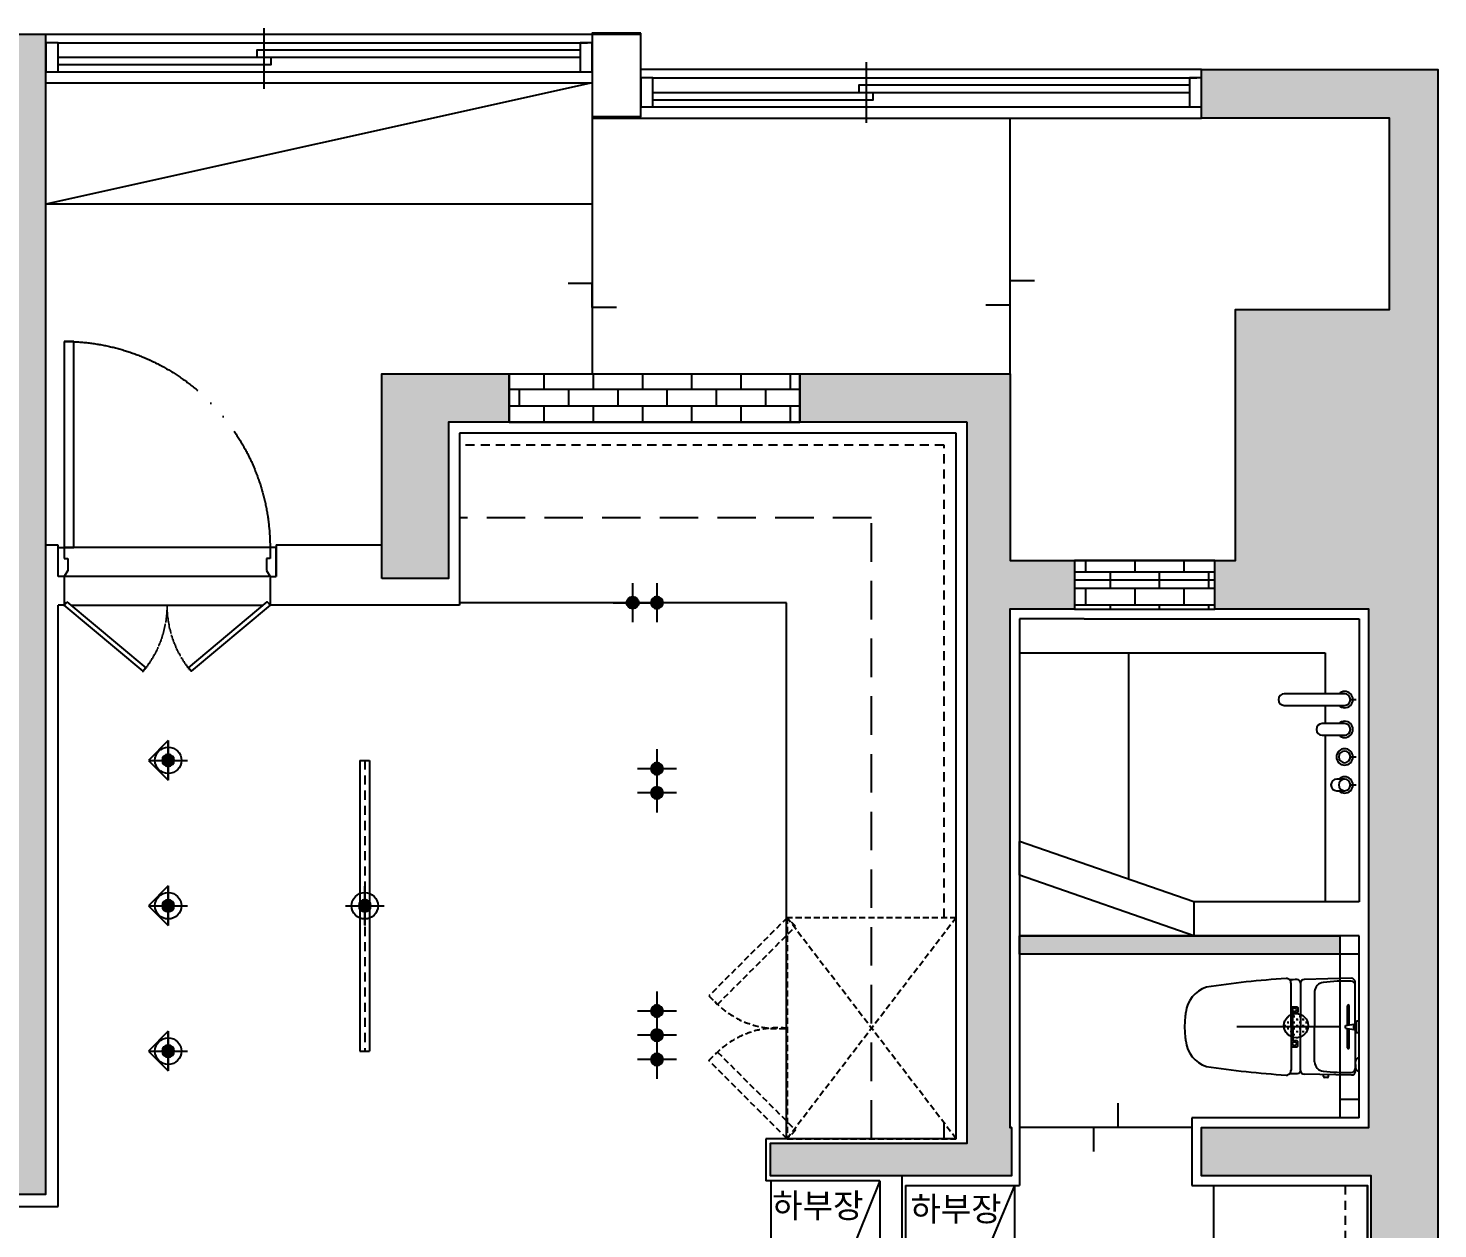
# Model space of a CAD drawing. Header units: millimetres. Extents: x 0 to 460316, y -63250 to 103204.
# Drawn here: x 220109 to 225928, y 93082 to 98036 of the extents above; entities that cross this region are included whole.
import ezdxf
from ezdxf.enums import TextEntityAlignment as Align

# ---------------------------------------------------------------- set-up
doc = ezdxf.new("R2010")
doc.units = ezdxf.units.MM
doc.header["$LTSCALE"] = 25
for name, pattern in [('ACAD_ISO05W100', [33, 24, -3, 0, -3, 0, -3]), ('DASHEDX2', [1.5, 1, -0.5]), ('DOT', [0.25, 0, -0.25]), ('HID', [2.5, 1.5, -1]), ('HIDDEN', [9.525, 6.35, -3.175])]:
    doc.linetypes.add(name, pattern=pattern)
for name, color, linetype in [('06-FUR', 6, 'Continuous'), ('06-LIGHT', 4, 'Continuous'), ('2-con', 2, 'Continuous'), ('3.기호.계단선', 30, 'Continuous'), ('ac-door', 30, 'Continuous'), ('ac-furniture', 152, 'Continuous'), ('ac-Ref', 8, 'Continuous'), ('ac-wall-fin', 3, 'Continuous'), ('ac-window', 140, 'Continuous'), ('BATH', 4, 'Continuous'), ('FORM(YOURNAME)-11', 1, 'Continuous'), ('RC-LIGHT', 7, 'Continuous'), ('가구', 1, 'Continuous')]:
    doc.layers.add(name, color=color, linetype=linetype)
doc.styles.add('YOURNAME', font='HY울릉도M.TTF')
doc.styles.add('이윤정', font='l_10646.ttf')
pattern_1 = [(0, (-87640.64, -53103.51), (0, 67.7418), []), (90, (-87640.64, -53103.51), (-101.6, 67.7418), [67.7418, -67.7418])]

# ---------------------------------------------------------------- blocks, each defined once
blk = doc.blocks.new('*U369')
at = {"layer": 'ac-door'}
for p, q in [((-65, 120), (-65, 970)), ((-65, 970), (-25, 970)), ((-25, 970), (-25, 120)), ((-900, 120), (-875, 120)), ((-900, 0), (-900, 120)), ((-875, 120), (-875, 75)), ((-25, 120), (-65, 120)), ((0, 120), (-25, 120)), ((-25, 120), (-25, 75)), ((0, 0), (0, 120)), ((-875, 75), (-860, 75)), ((-860, 75), (-860, 25)), ((-25, 75), (-40, 75)), ((-40, 75), (-40, 25)), ((-860, 25), (-875, 0)), ((-40, 25), (-25, 0)), ((-25, 0), (0, 0)), ((-875, 0), (-900, 0))]:
    blk.add_line(p, q, dxfattribs=at)
at = {"layer": 'ac-Ref'}
blk.add_line((-875, 120), (-25, 120), dxfattribs=at)
at = {"layer": 'ac-Ref', "linetype": 'ACAD_ISO05W100'}
blk.add_arc((-25, 120), 850, 90, 180, dxfattribs=at)
blk = doc.blocks.new('1')
at = {"linetype": 'Continuous'}
h = blk.add_hatch(color=4, dxfattribs=at)
h.dxf.hatch_style = 1
edge = h.paths.add_edge_path()
edge.add_arc((11539653.5, -14273503.8), 37.5, 0, 360)
at = {"color": 1, "linetype": 'Continuous'}
for p, q in [((11539653.5, -14273637.1), (11539653.5, -14273370.5)), ((11539520.2, -14273503.8), (11539786.8, -14273503.8))]:
    blk.add_line(p, q, dxfattribs=at)
at = {"color": 4, "linetype": 'Continuous'}
for radius in [41.5, 37.5]:
    blk.add_circle((11539653.5, -14273503.8), radius, dxfattribs=at)
blk = doc.blocks.new('SPO')
at = {"color": 4}
for p, q in [((48203.9, -33662.9), (48122, -33744.8)), ((48285.8, -33744.8), (48203.9, -33662.9)), ((48285.8, -33744.8), (48122, -33744.8))]:
    blk.add_line(p, q, dxfattribs=at)
blk.add_circle((48203.9, -33744.8), 54.6, dxfattribs=at)
at = {"layer": 'RC-LIGHT', "xscale": -0.6024096385271789, "yscale": 0.6024096385271789, "zscale": 0.6024096385271789, "rotation": 180}
blk.add_blockref('1', (-6903394.6, -8632241), dxfattribs=at)
blk = doc.blocks.new('A$C43c8e90a')
at = {"layer": '3.기호.계단선', "true_color": 0x939598}
h = blk.add_hatch(dxfattribs=at)
h.set_pattern_fill('CROSS', color=252, scale=50)
h.set_pattern_definition([(0, (9556.085, 44411.06), (12.5, 12.5), [6.25, -18.75]), (90, (9559.21, 44407.935), (-12.5, 12.5), [6.25, -18.75])])
h.paths.add_polyline_path([(14618.4, 10046.8), (13296.4, 10046.8), (13296.4, 9971.7), (14618.4, 9971.7)])
at = {"layer": '3.기호.계단선'}
h = blk.add_hatch(dxfattribs=at)
h.set_pattern_fill('CROSS', color=256, scale=50)
h.set_pattern_definition([(0, (-5855.549, 46096.308), (12.5, 12.5), [6.25, -18.75]), (90, (-5852.424, 46093.183), (-12.5, 12.5), [6.25, -18.75])])
edge = h.paths.add_edge_path()
edge.add_arc((14438.4, 9676.7), 50, 0, 360)
at = {"layer": 'ac-Ref'}
h = blk.add_hatch(color=256, dxfattribs=at)
h.dxf.hatch_style = 1
h.paths.add_polyline_path([(6388.4, 12355.1), (5843.4, 12355.1), (5843.4, 13365.1), (6408.4, 13365.1), (6408.4, 13565.1), (5643.4, 13565.1), (5643.4, 12155.1), (6118.4, 12155.1), (6118.4, 8981.7), (6388.4, 8981.7)])
h.paths.add_polyline_path([(9278.4, 11521.7), (9278.4, 13766.7), (9048.4, 13766.7), (9048.4, 13365.1), (9088.4, 13365.1), (9088.4, 9190.1), (7318.4, 9190.1), (7318.4, 8981.7), (9278.4, 8981.7)])
h.paths.add_polyline_path([(13256.4, 11394.7), (13523.4, 11394.7), (13523.4, 11595.6), (13258.4, 11595.6), (13258.4, 12366.7), (12390.4, 12366.7), (12390.4, 12166.7), (13080.4, 12166.7), (13080.4, 9191.7), (12268.4, 9191.7), (12268.4, 9056.7), (13263.4, 9056.7), (13263.4, 9256.7), (13256.4, 9256.7)])
h.paths.add_polyline_path([(15023.4, 13621.7), (14048.4, 13621.7), (14048.4, 13421.7), (14823.4, 13421.7), (14823.4, 12631.7), (14188.4, 12631.7), (14188.4, 11595.6), (14103.4, 11595.6), (14103.4, 11394.7), (14738.4, 11394.7), (14738.4, 9256.7), (14738.4, 9056.7), (14748.4, 9056.7), (14748.4, 4116.7), (13961.4, 4116.7), (13961.4, 3924.7), (14914.4, 3924.7), (14914.4, 2844.7), (14024.4, 2844.7), (14024.4, 2644.7), (15023.4, 2644.7)])
h.paths.add_polyline_path([(11190.4, 12366.7), (10665.4, 12366.7), (10665.4, 11521.7), (10940.4, 11521.7), (10940.4, 12166.7), (11190.4, 12166.7)])
h.paths.add_polyline_path([(12933.4, 7896.7), (11883.4, 7896.7), (11883.4, 7696.7), (12933.4, 7696.7)])
h.paths.add_polyline_path([(10856.4, 7896.7), (10646.4, 7896.7), (10646.4, 3924.7), (11261.4, 3924.7), (11261.4, 4116.7), (10856.4, 4116.7)])
h.paths.add_polyline_path([(10936.4, 2844.7), (10736.4, 2844.7), (10736.4, 2274.7), (10936.4, 2274.7)])
h.paths.add_polyline_path([(6216.4, 3944.7), (6846.4, 3944.7), (6846.4, 4144.7), (6128.4, 4144.7), (6128.4, 7599.7), (5938.4, 7599.7), (5938.4, 2659.7), (5923.4, 2659.7), (5923.4, 2459.7), (6016.4, 2459.7), (6016.4, 2274.7), (6936.4, 2274.7), (6936.4, 2474.7), (6216.4, 2474.7)])
h.paths.add_polyline_path([(2923.4, 7399.7), (5008.4, 7399.7), (5008.4, 7599.7), (2958.4, 7599.7), (2958.4, 9764.7), (4558.4, 9764.7), (4558.4, 8364.7), (4758.4, 8364.7), (4758.4, 10361.7), (5178.4, 10361.7), (5178.4, 10561.7), (4558.4, 10561.7), (4558.4, 9934.7), (2723.4, 9934.7), (2723.4, 2459.7), (3343.4, 2459.7), (3343.4, 2659.7), (2923.4, 2659.7)])
h = blk.add_hatch(color=256, dxfattribs=at)
h.dxf.hatch_style = 1
h.paths.add_polyline_path([(15023.4, 13621.7), (14048.4, 13621.7), (14048.4, 13421.7), (14823.4, 13421.7), (14823.4, 12631.7), (14188.4, 12631.7), (14188.4, 11595.6), (14103.4, 11595.6), (14103.4, 11394.7), (14738.4, 11394.7), (14738.4, 9256.7), (14048.4, 9256.7), (14048.4, 9056.7), (14748.4, 9056.7), (14748.4, 4116.7), (13961.4, 4116.7), (13961.4, 3924.7), (14914.4, 3924.7), (14914.4, 2844.7), (14024.4, 2844.7), (14024.4, 2644.7), (15023.4, 2644.7)])
h = blk.add_hatch(dxfattribs=at)
h.set_pattern_fill('AR-BRSTD', color=256)
h.set_pattern_definition([(0, (-87640.64, -52756.666), (0, 67.7418), []), (90, (-87640.64, -52756.67), (-101.6, 67.7418), [67.7418, -67.7418])])
h.paths.add_polyline_path([(12390.4, 12366.7), (11190.4, 12366.7), (11190.4, 12166.7), (12390.4, 12166.7)])
h = blk.add_hatch(dxfattribs=at)
h.set_pattern_fill('AR-BRSTD', color=256)
h.set_pattern_definition(pattern_1)
h.paths.add_polyline_path([(13523.4, 11595.6), (13523.4, 11515.6), (14103.4, 11515.6), (14103.4, 11595.6)])
h = blk.add_hatch(dxfattribs=at)
h.set_pattern_fill('AR-BRSTD', color=256)
h.set_pattern_definition(pattern_1)
h.paths.add_polyline_path([(14103.4, 11515.6), (13523.4, 11515.6), (13523.4, 11394.7), (14103.4, 11394.7)])
at = {"color": 4}
for p, q in [((10574.4, 10771.2), (10574.4, 9571.2)), ((10574.4, 10771.2), (10614.4, 10771.2)), ((10614.4, 10771.2), (10614.4, 9571.2)), ((10594.4, 10253.1), (10594.4, 10089.3)), ((10574.4, 9571.2), (10614.4, 9571.2))]:
    blk.add_line(p, q, dxfattribs=at)
for points in [[(13158.4, 12650.6), (13258.4, 12650.6), (13258.4, 12750.6), (13358.4, 12750.6)], [(11633.4, 12639.4), (11533.4, 12639.4), (11533.4, 12739.4), (11433.4, 12739.4)], [(13702.4, 9356.7), (13702.4, 9256.7), (13602.4, 9256.7), (13602.4, 9156.7)]]:
    blk.add_lwpolyline(points)
blk.add_circle((10594.4, 10171.2), 54.6, dxfattribs=at)
at = {"layer": '06-FUR', "color": 7, "linetype": 'DASHEDX2'}
for points in [[(13035.4, 9209.7), (12337.4, 10121.7), (12015, 9799.3), (12050.4, 9764), (12372.8, 10086.4), (12337.4, 10121.7)], [(13035.4, 10121.7), (12337.4, 9209.7), (12015, 9532.2), (12050.4, 9567.5), (12372.8, 9245.1), (12337.4, 9209.7)]]:
    blk.add_lwpolyline(points, dxfattribs=at)
blk.add_lwpolyline([(13035.4, 9209.7), (13035.4, 10121.7), (12337.4, 10121.7), (12337.4, 9209.7)], close=True, dxfattribs=at)
blk.add_lwpolyline([(12037.8, 9776.5, 0.231931), (12337.4, 9665.7, 0.231931), (12037.8, 9555)], format="xyb", dxfattribs=at)
at = {"layer": '06-LIGHT', "color": 10, "linetype": 'HID'}
for p, q in [((12985.4, 12071.7), (10985.4, 12071.7)), ((12985.4, 10121.7), (12985.4, 12071.7)), ((10594.4, 10771.2), (10594.4, 9571.2)), ((14641.3, 9016.7), (14641.3, 7783.7))]:
    blk.add_line(p, q, dxfattribs=at)
at = {"layer": '2-con'}
for points in [[(9278.4, 13766.7), (9048.4, 13766.7), (9048.4, 13365.1), (9088.4, 13365.1), (9088.4, 9190.1), (7318.4, 9190.1), (7318.4, 8981.7), (9278.4, 8981.7), (9278.4, 11521.7)], [(14048.4, 13421.7), (14048.4, 13621.7), (15023.4, 13621.7), (15023.4, 2644.7), (14024.4, 2644.7), (14024.4, 2844.7), (14914.4, 2844.7), (14914.4, 3924.7), (13961.4, 3924.7), (13961.4, 4116.7), (14748.4, 4116.7), (14748.4, 9056.7), (14048.4, 9056.7), (14048.4, 9256.7), (14738.4, 9256.7), (14738.4, 11394.7), (14103.4, 11394.7), (14103.4, 11595.6), (14188.4, 11595.6), (14188.4, 12631.7), (14823.4, 12631.7), (14823.4, 13421.7)], [(11190.4, 12366.7), (12390.4, 12366.7), (12390.4, 12166.7), (11190.4, 12166.7)], [(13080.4, 12166.7), (12390.4, 12166.7), (12390.4, 12366.7), (13258.4, 12366.7), (13258.4, 11595.6), (13523.4, 11595.6), (13523.4, 11394.7), (13256.4, 11394.7), (13256.4, 9256.7), (13263.4, 9256.7), (13263.4, 9056.7), (12268.4, 9056.7), (12268.4, 9191.7), (13080.4, 9191.7)]]:
    blk.add_lwpolyline(points, close=True, dxfattribs=at)
for points in [[(9278.4, 13566.7), (11533.4, 13566.7), (11533.4, 13421.7), (14048.4, 13421.7), (14048.4, 13621.7), (11733.4, 13621.7), (11733.4, 13766.7), (9278.4, 13766.7)], [(10665.4, 11521.7), (10665.4, 12366.7), (11190.4, 12366.7), (11190.4, 12166.7), (10940.4, 12166.7), (10940.4, 11521.7), (10665.4, 11521.7)], [(14063.4, 11394.7), (14103.4, 11394.7), (14103.4, 11595.6), (13523.4, 11595.6), (13523.4, 11394.7), (14103.4, 11394.7)]]:
    blk.add_lwpolyline(points, dxfattribs=at)
at = {"layer": '3.기호.계단선'}
blk.add_circle((14438.4, 9676.7), 50, dxfattribs=at)
at = {"layer": 'ac-door'}
for points in [[(9365, 11425.5), (9690.6, 11152.4), (9679, 11138.6), (9353.4, 11411.7)], [(9866.3, 11152.4), (10191.9, 11425.5), (10203.4, 11411.7), (9877.9, 11138.6)]]:
    blk.add_lwpolyline(points, close=True, dxfattribs=at)
at = {"layer": 'ac-furniture', "linetype": 'HIDDEN'}
for p, q in [((12685.4, 11771.7), (10985.4, 11771.7)), ((12685.4, 9209.7), (12685.4, 11771.7))]:
    blk.add_line(p, q, dxfattribs=at)
at = {"layer": 'ac-furniture'}
for p, q in [((12335.4, 11421.7), (10985.4, 11421.7)), ((12335.4, 9209.7), (12335.4, 11421.7)), ((14417.8, 9671.7), (14417.8, 9851)), ((14457, 9852.1), (14457, 9671.7)), ((14682, 9679.7), (14682, 9844.3)), ((14514.8, 9817), (14514.8, 9671.7)), ((14424.8, 9671.7), (14424.8, 9718.1)), ((14650.4, 9679.2), (14650.4, 9758.2)), ((14657.4, 9680.2), (14657.4, 9758.2)), ((14417.8, 9671.7), (14417.8, 9492.5)), ((14424.8, 9671.7), (14424.8, 9625.4)), ((14457, 9491.4), (14457, 9671.7)), ((14514.8, 9526.5), (14514.8, 9671.7)), ((14642.3, 9677.7), (14676.7, 9683.1)), ((14642.3, 9665.8), (14642.3, 9677.7)), ((14642.3, 9665.8), (14676.7, 9660.4)), ((14650.4, 9585.2), (14650.4, 9664.3)), ((14657.4, 9585.2), (14657.4, 9663.2)), ((14676.7, 9683.1), (14683.7, 9678.7)), ((14676.7, 9660.4), (14676.7, 9683.1)), ((14676.7, 9660.4), (14683.7, 9664.8)), ((14682, 9663.8), (14682, 9499.2)), ((14683.7, 9678.7), (14688.4, 9684.1)), ((14683.7, 9664.8), (14683.7, 9678.7)), ((14683.7, 9664.8), (14688.4, 9659.4)), ((14688.4, 9695.7), (14698.4, 9695.7)), ((14688.4, 9647.7), (14688.4, 9695.7)), ((14688.4, 9647.7), (14698.4, 9647.7)), ((14683.4, 9516), (14683.4, 9528.5)), ((14683.4, 9516), (14683.4, 9503.5)), ((14552, 9466.8), (14552, 9474.5)), ((14568.1, 9462.8), (14556, 9462.8)), ((14572.1, 9466.8), (14572.1, 9474)), ((12270.9, 9036.7), (12270.9, 7931.7)), ((13275.9, 9016.7), (13275.9, 7946.7))]:
    blk.add_line(p, q, dxfattribs=at)
for points in [[(9278.4, 13566.7), (11533.4, 13566.7), (11533.4, 13066.7), (9278.4, 13066.7)], [(14098.4, 9016.7), (14733.4, 9016.7), (14733.4, 7783.7), (14098.4, 7783.7)]]:
    blk.add_lwpolyline(points, close=True, dxfattribs=at)
for points in [[(14457, 9852.1, 0.371724), (14442.3, 9866.5, 0.003515), (14411.4, 9865.7, 0.320541)], [(14682, 9844.3), (14682, 9856.8, 0.421209), (14666.7, 9871.7), (14471.7, 9867.1, 0.001659)], [(14417.8, 9754.3), (14442, 9754.3, -0.414214), (14446, 9750.3), (14446, 9733.8, -0.414214), (14442, 9729.8), (14426.4, 9729.8), (14417.8, 9729.8)], [(14426.4, 9729.8), (14426.4, 9720.1, -0.414214), (14424.4, 9718.1), (14417.8, 9718.1)], [(14426.4, 9613.7), (14426.4, 9623.4, 0.414214), (14424.4, 9625.4), (14417.8, 9625.4)], [(14417.8, 9589.2), (14442, 9589.2, 0.414214), (14446, 9593.2), (14446, 9609.7, 0.414214), (14442, 9613.7), (14426.4, 9613.7), (14417.8, 9613.7)], [(14457, 9491.4, -0.371724), (14442.3, 9477, -0.003515), (14411.4, 9477.8, -0.320541)], [(14682, 9499.2), (14682, 9486.7, -0.421209), (14666.7, 9471.7), (14471.7, 9476.4, -0.001659)]]:
    blk.add_lwpolyline(points, format="xyb", dxfattribs=at)
for centre in [(14432, 9741.7), (14432, 9601.7)]:
    blk.add_circle(centre, 8, dxfattribs=at)
for centre, radius, start, end in [((14107.4, 9716), 125.5, 108.2964, 173.42408), ((14640.8, 6108.1), 3770.8, 93.70768, 98.73771), ((14397.8, 9851), 20, 0, 92.3333), ((14472, 9852.1), 15, 91.36509, 180), ((14554.8, 9815.2), 40, 95.94375, 177.51291), ((14654.2, 8860.4), 1000, 89.31159, 95.94375), ((14666, 9844.3), 16, 0, 89.31159), ((14384.3, 9671.7), 405.9, 171.69926, 180), ((14653.9, 9758.2), 3.5, 0, 180), ((14384.3, 9671.7), 405.9, 180, 188.30074), ((14107.4, 9627.5), 125.5, 186.57592, 251.7036), ((14653.9, 9585.2), 3.5, 180, 0), ((14698.4, 9528.5), 15, 90, 180), ((14640.8, 13235.4), 3770.8, 261.26229, 266.29232), ((14397.8, 9492.5), 20, 267.6667, 0), ((14472, 9491.4), 15, 180, 268.63491), ((14554.8, 9528.2), 40, 182.48709, 264.05625), ((14654.2, 10483.1), 1000, 264.05625, 270.68841), ((14666, 9499.2), 16, 270.68841, 0), ((14698.4, 9503.5), 15, 180, 270), ((14556, 9466.8), 4, 180, 270), ((14568.1, 9466.8), 4, 270, 0)]:
    blk.add_arc(centre, radius, start, end, dxfattribs=at)
at = {"layer": 'ac-Ref'}
for p, q in [((11533.4, 13566.7), (9278.4, 13066.7)), ((11533.4, 13421.7), (11533.4, 12366.7)), ((13258.4, 12366.7), (13258.4, 13421.7)), ((13523.4, 11595.6), (14103.4, 11595.6)), ((10198.4, 11529.7), (9353.4, 11529.7)), ((13523.4, 11515.6), (14103.4, 11515.6)), ((9351.4, 11411.7), (9353.4, 11411.7)), ((9381.4, 11411.7), (10175.4, 11411.7)), ((14662.8, 11021.8), (14685.9, 11021.8)), ((14638.9, 10922.7), (14546.2, 10922.7)), ((14546.2, 10874.9), (14638.9, 10874.9)), ((14662.8, 10785.4), (14685.8, 10785.4)), ((14638.9, 10693.6), (14606, 10693.6)), ((14662.8, 10669.7), (14686.8, 10669.7)), ((14606, 10645.9), (14638.9, 10645.9)), ((13296.4, 10296.8), (13296.4, 10436.8)), ((14618.4, 9671.7), (14193.9, 9671.7)), ((13263.4, 9256.7), (13259.9, 9256.7)), ((14008.4, 9256.7), (13296.4, 9256.7)), ((12720.9, 9036.7), (12272.3, 7931.7)), ((13275.9, 9016.7), (12825.9, 7946.7))]:
    blk.add_line(p, q, dxfattribs=at)
for points in [[(14614.9, 10997.9, 0.199749), (14638.9, 10987.9, 1), (14638.9, 11055.7, 0.199749), (14614.9, 11045.7)], [(14614.9, 10874.9, 0.199749), (14638.9, 10864.9, 1), (14638.9, 10932.7, 0.199749), (14614.9, 10922.7)], [(14614.9, 10645.9, 0.199749), (14638.9, 10635.9, 1), (14638.9, 10703.6, 0.199749), (14614.9, 10693.6)]]:
    blk.add_lwpolyline(points, format="xyb", dxfattribs=at)
blk.add_lwpolyline([(14638.9, 11045.7), (14389.9, 11045.7, 1), (14389.9, 10997.9), (14638.9, 10997.9, 1)], format="xyb", close=True, dxfattribs=at)
blk.add_lwpolyline([(13296.4, 10046.8), (14618.4, 10046.8), (14618.4, 9971.7), (13296.4, 9971.7)], close=True, dxfattribs=at)
at = {"layer": 'ac-Ref', "linetype": 'DOT'}
for centre, start, end in [((9353.4, 11411.7), 320, 0), ((10203.4, 11411.7), 180, 220)]:
    blk.add_arc(centre, 425, start, end, dxfattribs=at)
at = {"layer": 'ac-Ref'}
for centre, radius, start, end in [((14546.2, 10898.8), 23.9, 90, 270), ((14638.9, 10898.8), 23.9, 270, 90), ((14638.9, 10785.4), 33.9, 90, 270), ((14638.9, 10785.4), 23.9, 90, 270), ((14638.9, 10785.4), 33.9, 270, 90), ((14638.9, 10785.4), 23.9, 270, 90), ((14606, 10669.7), 23.9, 90, 270), ((14638.9, 10669.7), 23.9, 90, 270), ((14638.9, 10669.7), 23.9, 270, 90)]:
    blk.add_arc(centre, radius, start, end, dxfattribs=at)
at = {"layer": 'ac-wall-fin'}
for p, q in [((13035.4, 12121.7), (10985.4, 12121.7)), ((10985.4, 12121.7), (10985.4, 11411.7)), ((13035.4, 9209.7), (13035.4, 12121.7)), ((9328.4, 11659.7), (9278.4, 11659.7)), ((9328.4, 11529.7), (9328.4, 11659.7)), ((10228.4, 11659.9), (10665.4, 11659.9)), ((10228.4, 11659.9), (10228.4, 11529.7)), ((9353.4, 11529.7), (9353.4, 11411.7)), ((10203.4, 11529.7), (10203.4, 11411.7)), ((9328.4, 8930.7), (9328.4, 11411.7)), ((9353.4, 11411.7), (9328.4, 11411.7)), ((10985.4, 11411.7), (10203.4, 11411.7)), ((12985.4, 9209.7), (12985.4, 9275.1)), ((13035.4, 9209.7), (12250.4, 9209.7)), ((12250.4, 9209.7), (12250.4, 9036.7)), ((12720.9, 9036.7), (12250.4, 9036.7)), ((12720.9, 9036.7), (12720.9, 7931.7)), ((12810.9, 9056.7), (12810.9, 7931.7)), ((7237.6, 8930.7), (9328.4, 8930.7))]:
    blk.add_line(p, q, dxfattribs=at)
at = {"layer": 'ac-window'}
for p, q in [((10178.4, 13792.3), (10178.4, 13542.3)), ((9328.4, 13732.3), (11513.4, 13732.3)), ((9328.4, 13672.3), (10148.4, 13672.3)), ((12663.4, 13652.3), (12663.4, 13402.3)), ((9328.4, 13612.3), (11513.4, 13612.3)), ((11783.4, 13587.3), (14028.4, 13587.3)), ((11783.4, 13527.3), (12633.4, 13527.3)), ((11783.4, 13467.3), (14028.4, 13467.3))]:
    blk.add_line(p, q, dxfattribs=at)
for points in [[(9328.4, 13612.3), (9328.4, 13732.3), (9278.4, 13732.3), (9278.4, 13612.3)], [(11483.4, 13612.3), (11533.4, 13612.3), (11533.4, 13732.3), (11483.4, 13732.3)], [(11733.4, 13772.3), (11533.4, 13772.3), (11533.4, 13427.3), (11733.4, 13427.3)], [(11783.4, 13467.3), (11783.4, 13587.3), (11733.4, 13587.3), (11733.4, 13467.3)], [(13998.4, 13467.3), (14048.4, 13467.3), (14048.4, 13587.3), (13998.4, 13587.3)]]:
    blk.add_lwpolyline(points, close=True, dxfattribs=at)
for points in [[(11483.4, 13702.3), (10148.4, 13702.3), (10148.4, 13672.3), (11483.4, 13672.3)], [(9328.4, 13642.3), (10208.4, 13642.3), (10208.4, 13672.3)], [(13998.4, 13557.3), (12633.4, 13557.3), (12633.4, 13527.3), (13998.4, 13527.3)], [(11783.4, 13497.3), (12693.4, 13497.3), (12693.4, 13527.3)]]:
    blk.add_lwpolyline(points, dxfattribs=at)
at = {"layer": 'BATH'}
for p, q in [((13563.4, 11354.7), (13296.4, 11354.7)), ((13296.4, 11354.7), (13296.4, 9016.7)), ((13563.4, 11354.7), (14063.4, 11354.7)), ((14063.4, 11354.7), (14698.4, 11354.7)), ((14698.4, 11354.7), (14698.4, 10186.8)), ((13296.4, 11214.7), (14558.4, 11214.7)), ((13746.4, 11214.7), (13746.4, 10280.5)), ((14558.4, 11214.7), (14558.4, 11045.7)), ((14558.4, 10997.9), (14558.4, 10922.7)), ((14558.4, 10874.9), (14558.4, 10187.1)), ((14016.4, 10186.8), (13296.4, 10436.8)), ((14016.4, 10046.8), (13296.4, 10296.8)), ((14016.4, 10186.8), (14016.4, 10046.8)), ((14698.4, 10186.8), (14016.4, 10186.8)), ((14016.4, 10046.8), (13296.4, 10046.8)), ((14698.4, 10046.8), (14016.4, 10046.8)), ((14618.4, 10046.8), (14618.4, 9296.7)), ((14698.4, 9296.7), (14698.4, 10046.8)), ((14698.4, 9971.7), (14618.4, 9971.7)), ((14698.4, 9371.7), (14618.4, 9371.7)), ((14698.4, 9296.7), (14008.4, 9296.7)), ((14008.4, 9296.7), (14008.4, 9016.7)), ((12825.9, 9016.7), (12825.9, 7946.7)), ((12825.9, 9016.7), (13296.4, 9016.7)), ((14008.4, 9016.7), (14733.4, 9016.7)), ((14733.4, 7783.7), (14733.4, 9016.7))]:
    blk.add_line(p, q, dxfattribs=at)
at = {"layer": 'RC-LIGHT'}
blk.add_line((10574.4, 10171.2), (10614.4, 10171.2), dxfattribs=at)
at = {"layer": 'ac-door', "xscale": -1}
blk.add_blockref('*U369', (9328.4, 11529.7), dxfattribs=at)
at = {"layer": 'RC-LIGHT', "zscale": 0.6024096385271789}
for p, xscale, yscale, rotation in [((8610196.3, 6963020.2), 0.6024096385271789, 0.6024096385271789, 270), ((-8586695.8, 6963020.2), -0.6024096385271789, 0.6024096385271789, 90), ((-8586695.8, 6962335.2), -0.6024096385271789, 0.6024096385271789, 90), ((-8586695.8, 6962235.2), -0.6024096385271789, 0.6024096385271789, 90), ((8609090.7, -6941427.2), -0.602409638527179, 0.602409638527179, 270), ((-8586695.8, 6961335.2), -0.6024096385271789, 0.6024096385271789, 90), ((-8586695.8, 6961235.2), -0.6024096385271789, 0.6024096385271789, 90), ((-8586695.8, 6961135.2), -0.6024096385271789, 0.6024096385271789, 90)]:
    blk.add_blockref('1', p, dxfattribs=dict(at, xscale=xscale, yscale=yscale, rotation=rotation))
at = {"layer": 'RC-LIGHT', "rotation": 90}
for p in [(-23961.7, -37432.7), (-23961.7, -38032.7), (-23961.7, -38632.7)]:
    blk.add_blockref('SPO', p, dxfattribs=at)
at = {"layer": 'FORM(YOURNAME)-11', "color": 3, "style": 'YOURNAME'}
for tag, height, p in [('1', 112.6, (41267.9, 5868.1)), ('2', 112.6, (41267.9, 5707.2)), ('3', 112.6, (41267.9, 5385.4)), ('4', 112.6, (41267.9, 4902.8)), ('5', 128.7, (41267.9, 4323.6)), ('6', 128.7, (41267.9, 3760.4)), ('7', 128.7, (41267.9, 3197.3)), ('8', 128.7, (41267.9, 2634.2)), ('9', 128.7, (41267.9, 2071.1)), ('10', 128.7, (40205.3, 1524)), ('11', 128.7, (41267.9, 1507.9)), ('12', 128.7, (40205.3, 960.9)), ('13', 128.7, (41267.9, 960.9))]:
    blk.add_attdef(tag, text='', height=height, dxfattribs=at).set_placement(p, align=Align.MIDDLE_RIGHT)
at = {"layer": '가구', "color": 11, "true_color": 0xf27172, "style": '이윤정'}
for p in [(12276.1, 8883.7), (12846.7, 8870.2)]:
    blk.add_text('하부장', height=100, dxfattribs=at).set_placement(p)

msp = doc.modelspace()

# ---------------------------------------------------------------- block references
at = {"layer": 'ac-Ref'}
msp.add_blockref('A$C43c8e90a', (210904.25, 84244.02), dxfattribs=at)

doc.saveas('drawing.dxf')
